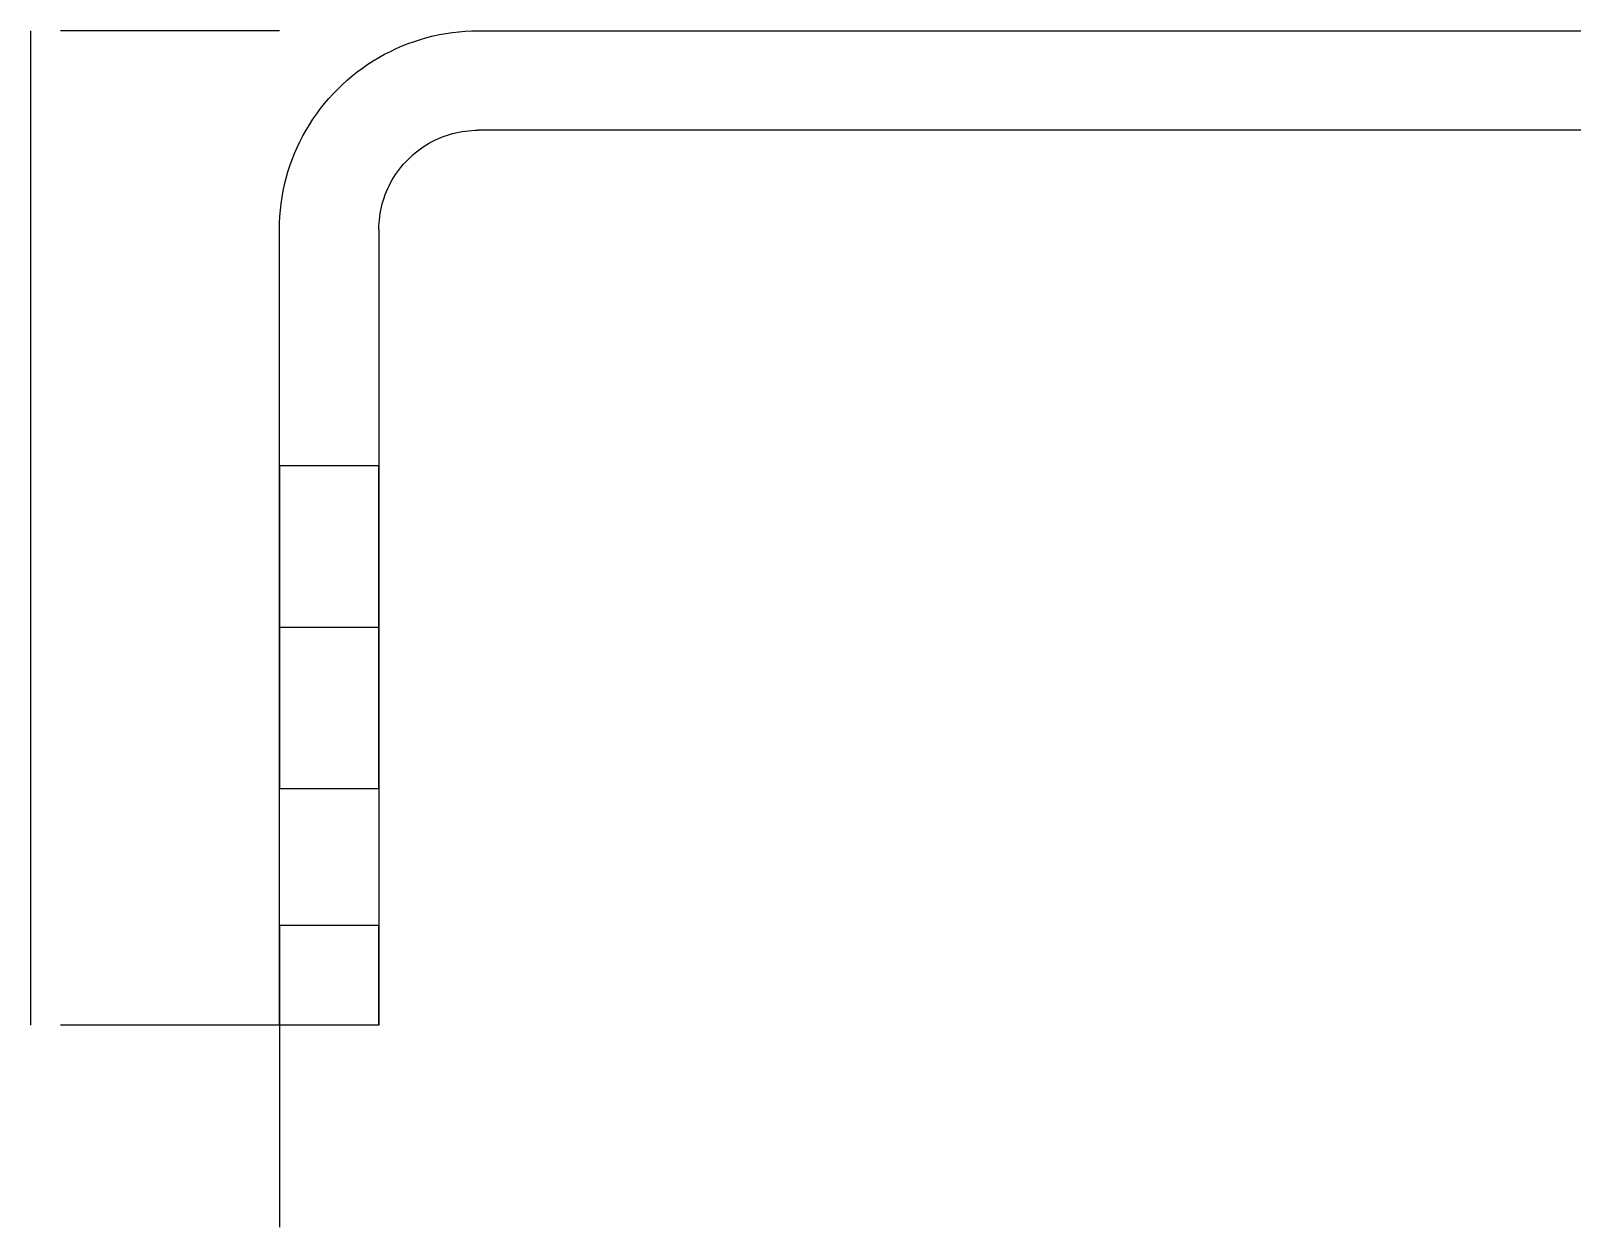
# Model space of a CAD drawing. Header units: metres. Extents: x 0 to 420, y 0 to 297.
# Drawn here: x 254 to 285, y 69.93 to 94 of the extents above; entities that cross this region are included whole.
import ezdxf

# ---------------------------------------------------------------- set-up
doc = ezdxf.new("R2010")
doc.units = ezdxf.units.M
doc.header["$LTSCALE"] = 0.5
doc.layers.add('DIMENSIONS', color=2, linetype='Continuous')
doc.layers.add('GEOMETRY', color=7, linetype='Continuous')

msp = doc.modelspace()

# ---------------------------------------------------------------- linework, layer by layer
at = {"layer": 'DIMENSIONS', "color": 2}
for p, q in [((254, 74), (254, 94)), ((259, 94), (254.6, 94)), ((259, 74), (254.6, 74)), ((259, 74), (259, 69.933))]:
    msp.add_line(p, q, dxfattribs=at)
at = {"layer": 'GEOMETRY'}
for p, q in [((262.22, 93.923), (262.348, 93.947)), ((262.22, 93.923), (262.348, 93.947)), ((262.348, 93.947), (262.478, 93.966)), ((262.348, 93.947), (262.478, 93.966)), ((262.478, 93.966), (262.608, 93.981)), ((262.478, 93.966), (262.608, 93.981)), ((262.608, 93.981), (262.738, 93.991)), ((262.608, 93.981), (262.738, 93.991)), ((262.738, 93.991), (262.869, 93.998)), ((262.738, 93.991), (262.869, 93.998)), ((262.869, 93.998), (263, 94)), ((262.869, 93.998), (263, 94)), ((263, 94), (314, 94)), ((263, 94), (314, 94)), ((261.231, 93.587), (261.349, 93.643)), ((261.231, 93.587), (261.349, 93.643)), ((261.349, 93.643), (261.469, 93.696)), ((261.349, 93.643), (261.469, 93.696)), ((261.469, 93.696), (261.591, 93.744)), ((261.469, 93.696), (261.591, 93.744)), ((261.591, 93.744), (261.714, 93.788)), ((261.591, 93.744), (261.714, 93.788)), ((261.714, 93.788), (261.839, 93.828)), ((261.714, 93.788), (261.839, 93.828)), ((261.839, 93.828), (261.965, 93.864)), ((261.839, 93.828), (261.965, 93.864)), ((261.965, 93.864), (262.092, 93.896)), ((261.965, 93.864), (262.092, 93.896)), ((262.092, 93.896), (262.22, 93.923)), ((262.092, 93.896), (262.22, 93.923)), ((260.67, 93.251), (260.778, 93.326)), ((260.67, 93.251), (260.778, 93.326)), ((260.778, 93.326), (260.888, 93.397)), ((260.778, 93.326), (260.888, 93.397)), ((260.888, 93.397), (261, 93.464)), ((260.888, 93.397), (261, 93.464)), ((261, 93.464), (261.114, 93.528)), ((261, 93.464), (261.114, 93.528)), ((261.114, 93.528), (261.231, 93.587)), ((261.114, 93.528), (261.231, 93.587)), ((260.266, 92.919), (260.363, 93.007)), ((260.266, 92.919), (260.363, 93.007)), ((260.363, 93.007), (260.462, 93.092)), ((260.363, 93.007), (260.462, 93.092)), ((260.462, 93.092), (260.565, 93.173)), ((260.462, 93.092), (260.565, 93.173)), ((260.565, 93.173), (260.67, 93.251)), ((260.565, 93.173), (260.67, 93.251)), ((259.993, 92.637), (260.081, 92.734)), ((259.993, 92.637), (260.081, 92.734)), ((260.081, 92.734), (260.172, 92.828)), ((260.081, 92.734), (260.172, 92.828)), ((260.172, 92.828), (260.266, 92.919)), ((260.172, 92.828), (260.266, 92.919)), ((259.749, 92.33), (259.827, 92.435)), ((259.749, 92.33), (259.827, 92.435)), ((259.827, 92.435), (259.908, 92.538)), ((259.827, 92.435), (259.908, 92.538)), ((259.908, 92.538), (259.993, 92.637)), ((259.908, 92.538), (259.993, 92.637)), ((259.536, 92), (259.603, 92.112)), ((259.536, 92), (259.603, 92.112)), ((259.603, 92.112), (259.674, 92.222)), ((259.603, 92.112), (259.674, 92.222)), ((259.674, 92.222), (259.749, 92.33)), ((259.674, 92.222), (259.749, 92.33)), ((259.357, 91.651), (259.413, 91.769)), ((259.357, 91.651), (259.413, 91.769)), ((259.413, 91.769), (259.472, 91.886)), ((259.413, 91.769), (259.472, 91.886)), ((259.472, 91.886), (259.536, 92)), ((259.472, 91.886), (259.536, 92)), ((262, 91.732), (262.057, 91.764)), ((262, 91.732), (262.057, 91.764)), ((262.057, 91.764), (262.115, 91.794)), ((262.057, 91.764), (262.115, 91.794)), ((262.115, 91.794), (262.175, 91.822)), ((262.115, 91.794), (262.175, 91.822)), ((262.175, 91.822), (262.235, 91.848)), ((262.175, 91.822), (262.235, 91.848)), ((262.235, 91.848), (262.295, 91.872)), ((262.235, 91.848), (262.295, 91.872)), ((262.295, 91.872), (262.357, 91.894)), ((262.295, 91.872), (262.357, 91.894)), ((262.357, 91.894), (262.419, 91.914)), ((262.357, 91.894), (262.419, 91.914)), ((262.419, 91.914), (262.482, 91.932)), ((262.419, 91.914), (262.482, 91.932)), ((262.482, 91.932), (262.546, 91.948)), ((262.482, 91.932), (262.546, 91.948)), ((262.546, 91.948), (262.61, 91.962)), ((262.546, 91.948), (262.61, 91.962)), ((262.61, 91.962), (262.674, 91.973)), ((262.61, 91.962), (262.674, 91.973)), ((262.674, 91.973), (262.739, 91.983)), ((262.674, 91.973), (262.739, 91.983)), ((262.739, 91.983), (262.804, 91.99)), ((262.739, 91.983), (262.804, 91.99)), ((262.804, 91.99), (262.869, 91.996)), ((262.804, 91.99), (262.869, 91.996)), ((262.869, 91.996), (262.935, 91.999)), ((262.869, 91.996), (262.935, 91.999)), ((262.935, 91.999), (263, 92)), ((262.935, 91.999), (263, 92)), ((314, 92), (263, 92)), ((314, 92), (263, 92)), ((259.256, 91.409), (259.304, 91.531)), ((259.256, 91.409), (259.304, 91.531)), ((259.304, 91.531), (259.357, 91.651)), ((259.304, 91.531), (259.357, 91.651)), ((261.586, 91.414), (261.633, 91.46)), ((261.586, 91.414), (261.633, 91.46)), ((261.633, 91.46), (261.681, 91.504)), ((261.633, 91.46), (261.681, 91.504)), ((261.681, 91.504), (261.731, 91.546)), ((261.681, 91.504), (261.731, 91.546)), ((261.731, 91.546), (261.782, 91.587)), ((261.731, 91.546), (261.782, 91.587)), ((261.782, 91.587), (261.835, 91.626)), ((261.782, 91.587), (261.835, 91.626)), ((261.835, 91.626), (261.889, 91.663)), ((261.835, 91.626), (261.889, 91.663)), ((261.889, 91.663), (261.944, 91.698)), ((261.889, 91.663), (261.944, 91.698)), ((261.944, 91.698), (262, 91.732)), ((261.944, 91.698), (262, 91.732)), ((259.136, 91.035), (259.172, 91.161)), ((259.136, 91.035), (259.172, 91.161)), ((259.172, 91.161), (259.212, 91.286)), ((259.172, 91.161), (259.212, 91.286)), ((259.212, 91.286), (259.256, 91.409)), ((259.212, 91.286), (259.256, 91.409)), ((261.337, 91.111), (261.374, 91.165)), ((261.337, 91.111), (261.374, 91.165)), ((261.374, 91.165), (261.413, 91.218)), ((261.374, 91.165), (261.413, 91.218)), ((261.413, 91.218), (261.454, 91.269)), ((261.413, 91.218), (261.454, 91.269)), ((261.454, 91.269), (261.496, 91.319)), ((261.454, 91.269), (261.496, 91.319)), ((261.496, 91.319), (261.54, 91.367)), ((261.496, 91.319), (261.54, 91.367)), ((261.54, 91.367), (261.586, 91.414)), ((261.54, 91.367), (261.586, 91.414)), ((259.077, 90.78), (259.104, 90.908)), ((259.077, 90.78), (259.104, 90.908)), ((259.104, 90.908), (259.136, 91.035)), ((259.104, 90.908), (259.136, 91.035)), ((261.178, 90.825), (261.206, 90.885)), ((261.178, 90.825), (261.206, 90.885)), ((261.206, 90.885), (261.236, 90.943)), ((261.206, 90.885), (261.236, 90.943)), ((261.236, 90.943), (261.268, 91)), ((261.236, 90.943), (261.268, 91)), ((261.268, 91), (261.302, 91.056)), ((261.268, 91), (261.302, 91.056)), ((261.302, 91.056), (261.337, 91.111)), ((261.302, 91.056), (261.337, 91.111)), ((259.019, 90.392), (259.034, 90.522)), ((259.019, 90.392), (259.034, 90.522)), ((259.034, 90.522), (259.053, 90.652)), ((259.034, 90.522), (259.053, 90.652)), ((259.053, 90.652), (259.077, 90.78)), ((259.053, 90.652), (259.077, 90.78)), ((261.068, 90.518), (261.086, 90.581)), ((261.068, 90.518), (261.086, 90.581)), ((261.086, 90.581), (261.106, 90.643)), ((261.086, 90.581), (261.106, 90.643)), ((261.106, 90.643), (261.128, 90.705)), ((261.106, 90.643), (261.128, 90.705)), ((261.128, 90.705), (261.152, 90.765)), ((261.128, 90.705), (261.152, 90.765)), ((261.152, 90.765), (261.178, 90.825)), ((261.152, 90.765), (261.178, 90.825)), ((259.002, 90.131), (259.009, 90.262)), ((259.002, 90.131), (259.009, 90.262)), ((259.009, 90.262), (259.019, 90.392)), ((259.009, 90.262), (259.019, 90.392)), ((261.01, 90.196), (261.017, 90.261)), ((261.01, 90.196), (261.017, 90.261)), ((261.017, 90.261), (261.027, 90.326)), ((261.017, 90.261), (261.027, 90.326)), ((261.027, 90.326), (261.038, 90.39)), ((261.027, 90.326), (261.038, 90.39)), ((261.038, 90.39), (261.052, 90.454)), ((261.038, 90.39), (261.052, 90.454)), ((261.052, 90.454), (261.068, 90.518)), ((261.052, 90.454), (261.068, 90.518)), ((259, 90), (259.002, 90.131)), ((259, 90), (259.002, 90.131)), ((259, 76), (259, 90)), ((259, 76), (259, 90)), ((261, 90), (261.001, 90.065)), ((261, 90), (261.001, 90.065)), ((261, 90), (261, 76)), ((261, 90), (261, 76)), ((261.001, 90.065), (261.004, 90.131)), ((261.001, 90.065), (261.004, 90.131)), ((261.004, 90.131), (261.01, 90.196)), ((261.004, 90.131), (261.01, 90.196)), ((259, 85.246), (259, 85.25)), ((259, 85.25), (259, 85.232)), ((259, 85.246), (259, 85.25)), ((259, 85.25), (259, 85.232)), ((261, 85.25), (259, 85.25)), ((261, 85.25), (259, 85.25)), ((259, 85.241), (259, 85.246)), ((259, 85.241), (259, 85.246)), ((259, 85.237), (259, 85.241)), ((259, 85.237), (259, 85.241)), ((259, 85.232), (259, 85.237)), ((259, 85.232), (259, 85.237)), ((259, 85.224), (259, 85.232)), ((259, 85.232), (259, 85.214)), ((259, 85.224), (259, 85.232)), ((259, 85.232), (259, 85.214)), ((259, 85.21), (259, 85.224)), ((259, 85.21), (259, 85.224)), ((259, 85.214), (259, 85.197)), ((259, 85.214), (259, 85.197)), ((259, 85.197), (259, 85.21)), ((259, 85.197), (259, 85.21)), ((259, 85.184), (259, 85.197)), ((259, 85.197), (259, 85.179)), ((259, 85.184), (259, 85.197)), ((259, 85.197), (259, 85.179)), ((259, 85.17), (259, 85.184)), ((259, 85.17), (259, 85.184)), ((259, 85.179), (259, 85.146)), ((259, 85.179), (259, 85.146)), ((259, 85.15), (259, 85.17)), ((259, 85.15), (259, 85.17)), ((259, 85.128), (259, 85.15)), ((259, 85.128), (259, 85.15)), ((259, 85.146), (259, 85.093)), ((259, 85.146), (259, 85.093)), ((259, 85.105), (259, 85.128)), ((259, 85.105), (259, 85.128)), ((259, 85.083), (259, 85.105)), ((259, 85.083), (259, 85.105)), ((259, 85.093), (259, 85.041)), ((259, 85.093), (259, 85.041)), ((259, 85.059), (259, 85.083)), ((259, 85.059), (259, 85.083)), ((259, 85.028), (259, 85.059)), ((259, 85.028), (259, 85.059)), ((259, 85.041), (259, 84.988)), ((259, 85.041), (259, 84.988)), ((259, 84.998), (259, 85.028)), ((259, 84.998), (259, 85.028)), ((259, 84.967), (259, 84.998)), ((259, 84.967), (259, 84.998)), ((259, 84.988), (259, 84.936)), ((259, 84.988), (259, 84.936)), ((259, 84.937), (259, 84.967)), ((259, 84.937), (259, 84.967)), ((261, 85.246), (261, 85.25)), ((261, 85.25), (261, 85.232)), ((261, 85.246), (261, 85.25)), ((261, 85.25), (261, 85.232)), ((261, 85.241), (261, 85.246)), ((261, 85.241), (261, 85.246)), ((261, 85.237), (261, 85.241)), ((261, 85.237), (261, 85.241)), ((261, 85.232), (261, 85.237)), ((261, 85.232), (261, 85.237)), ((261, 85.224), (261, 85.232)), ((261, 85.232), (261, 85.214)), ((261, 85.224), (261, 85.232)), ((261, 85.232), (261, 85.214)), ((261, 85.21), (261, 85.224)), ((261, 85.21), (261, 85.224)), ((261, 85.214), (261, 85.197)), ((261, 85.214), (261, 85.197)), ((261, 85.197), (261, 85.21)), ((261, 85.197), (261, 85.21)), ((261, 85.184), (261, 85.197)), ((261, 85.197), (261, 85.179)), ((261, 85.184), (261, 85.197)), ((261, 85.197), (261, 85.179)), ((261, 85.17), (261, 85.184)), ((261, 85.17), (261, 85.184)), ((261, 85.179), (261, 85.146)), ((261, 85.179), (261, 85.146)), ((261, 85.15), (261, 85.17)), ((261, 85.15), (261, 85.17)), ((261, 85.128), (261, 85.15)), ((261, 85.128), (261, 85.15)), ((261, 85.146), (261, 85.093)), ((261, 85.146), (261, 85.093)), ((261, 85.105), (261, 85.128)), ((261, 85.105), (261, 85.128)), ((261, 85.083), (261, 85.105)), ((261, 85.083), (261, 85.105)), ((261, 85.093), (261, 85.041)), ((261, 85.093), (261, 85.041)), ((261, 85.059), (261, 85.083)), ((261, 85.059), (261, 85.083)), ((261, 85.028), (261, 85.059)), ((261, 85.028), (261, 85.059)), ((261, 85.041), (261, 84.988)), ((261, 85.041), (261, 84.988)), ((261, 84.998), (261, 85.028)), ((261, 84.998), (261, 85.028)), ((261, 84.967), (261, 84.998)), ((261, 84.967), (261, 84.998)), ((261, 84.988), (261, 84.936)), ((261, 84.988), (261, 84.936)), ((261, 84.937), (261, 84.967)), ((261, 84.937), (261, 84.967)), ((259, 84.901), (259, 84.937)), ((259, 84.901), (259, 84.937)), ((259, 84.936), (259, 84.856)), ((259, 84.936), (259, 84.856)), ((259, 84.862), (259, 84.901)), ((259, 84.862), (259, 84.901)), ((259, 84.823), (259, 84.862)), ((259, 84.823), (259, 84.862)), ((259, 84.856), (259, 84.771)), ((259, 84.856), (259, 84.771)), ((259, 84.785), (259, 84.823)), ((259, 84.785), (259, 84.823)), ((259, 84.745), (259, 84.785)), ((259, 84.745), (259, 84.785)), ((259, 84.771), (259, 84.686)), ((259, 84.771), (259, 84.686)), ((259, 84.699), (259, 84.745)), ((259, 84.699), (259, 84.745)), ((259, 84.653), (259, 84.699)), ((259, 84.653), (259, 84.699)), ((259, 84.686), (259, 84.601)), ((259, 84.686), (259, 84.601)), ((259, 84.607), (259, 84.653)), ((259, 84.607), (259, 84.653)), ((261, 84.901), (261, 84.937)), ((261, 84.901), (261, 84.937)), ((261, 84.936), (261, 84.856)), ((261, 84.936), (261, 84.856)), ((261, 84.862), (261, 84.901)), ((261, 84.862), (261, 84.901)), ((261, 84.823), (261, 84.862)), ((261, 84.823), (261, 84.862)), ((261, 84.856), (261, 84.771)), ((261, 84.856), (261, 84.771)), ((261, 84.785), (261, 84.823)), ((261, 84.785), (261, 84.823)), ((261, 84.745), (261, 84.785)), ((261, 84.745), (261, 84.785)), ((261, 84.771), (261, 84.686)), ((261, 84.771), (261, 84.686)), ((261, 84.699), (261, 84.745)), ((261, 84.699), (261, 84.745)), ((261, 84.653), (261, 84.699)), ((261, 84.653), (261, 84.699)), ((261, 84.686), (261, 84.601)), ((261, 84.686), (261, 84.601)), ((261, 84.607), (261, 84.653)), ((261, 84.607), (261, 84.653)), ((259, 84.561), (259, 84.607)), ((259, 84.561), (259, 84.607)), ((259, 84.601), (259, 84.509)), ((259, 84.601), (259, 84.509)), ((259, 84.511), (259, 84.561)), ((259, 84.511), (259, 84.561)), ((259, 84.457), (259, 84.511)), ((259, 84.457), (259, 84.511)), ((259, 84.509), (259, 84.396)), ((259, 84.509), (259, 84.396)), ((259, 84.404), (259, 84.457)), ((259, 84.404), (259, 84.457)), ((259, 84.351), (259, 84.404)), ((259, 84.351), (259, 84.404)), ((259, 84.396), (259, 84.284)), ((259, 84.396), (259, 84.284)), ((259, 84.298), (259, 84.351)), ((259, 84.298), (259, 84.351)), ((261, 84.561), (261, 84.607)), ((261, 84.561), (261, 84.607)), ((261, 84.601), (261, 84.509)), ((261, 84.601), (261, 84.509)), ((261, 84.511), (261, 84.561)), ((261, 84.511), (261, 84.561)), ((261, 84.457), (261, 84.511)), ((261, 84.457), (261, 84.511)), ((261, 84.509), (261, 84.396)), ((261, 84.509), (261, 84.396)), ((261, 84.404), (261, 84.457)), ((261, 84.404), (261, 84.457)), ((261, 84.351), (261, 84.404)), ((261, 84.351), (261, 84.404)), ((261, 84.396), (261, 84.284)), ((261, 84.396), (261, 84.284)), ((261, 84.298), (261, 84.351)), ((261, 84.298), (261, 84.351)), ((259, 84.239), (259, 84.298)), ((259, 84.239), (259, 84.298)), ((259, 84.284), (259, 84.171)), ((259, 84.284), (259, 84.171)), ((259, 84.179), (259, 84.239)), ((259, 84.179), (259, 84.239)), ((259, 84.12), (259, 84.179)), ((259, 84.12), (259, 84.179)), ((259, 84.171), (259, 84.059)), ((259, 84.171), (259, 84.059)), ((259, 84.06), (259, 84.12)), ((259, 84.06), (259, 84.12)), ((259, 83.998), (259, 84.06)), ((259, 83.998), (259, 84.06)), ((259, 84.059), (259, 83.93)), ((259, 84.059), (259, 83.93)), ((261, 84.239), (261, 84.298)), ((261, 84.239), (261, 84.298)), ((261, 84.284), (261, 84.171)), ((261, 84.284), (261, 84.171)), ((261, 84.179), (261, 84.239)), ((261, 84.179), (261, 84.239)), ((261, 84.12), (261, 84.179)), ((261, 84.12), (261, 84.179)), ((261, 84.171), (261, 84.059)), ((261, 84.171), (261, 84.059)), ((261, 84.06), (261, 84.12)), ((261, 84.06), (261, 84.12)), ((261, 83.998), (261, 84.06)), ((261, 83.998), (261, 84.06)), ((261, 84.059), (261, 83.93)), ((261, 84.059), (261, 83.93)), ((259, 83.933), (259, 83.998)), ((259, 83.933), (259, 83.998)), ((259, 83.868), (259, 83.933)), ((259, 83.868), (259, 83.933)), ((259, 83.93), (259, 83.795)), ((259, 83.93), (259, 83.795)), ((259, 83.803), (259, 83.868)), ((259, 83.803), (259, 83.868)), ((259, 83.738), (259, 83.803)), ((259, 83.738), (259, 83.803)), ((259, 83.795), (259, 83.66)), ((259, 83.795), (259, 83.66)), ((259, 83.669), (259, 83.738)), ((259, 83.669), (259, 83.738)), ((261, 83.933), (261, 83.998)), ((261, 83.933), (261, 83.998)), ((261, 83.868), (261, 83.933)), ((261, 83.868), (261, 83.933)), ((261, 83.93), (261, 83.795)), ((261, 83.93), (261, 83.795)), ((261, 83.803), (261, 83.868)), ((261, 83.803), (261, 83.868)), ((261, 83.738), (261, 83.803)), ((261, 83.738), (261, 83.803)), ((261, 83.795), (261, 83.66)), ((261, 83.795), (261, 83.66)), ((261, 83.669), (261, 83.738)), ((261, 83.669), (261, 83.738)), ((259, 83.6), (259, 83.669)), ((259, 83.6), (259, 83.669)), ((259, 83.66), (259, 83.526)), ((259, 83.66), (259, 83.526)), ((259, 83.53), (259, 83.6)), ((259, 83.53), (259, 83.6)), ((259, 83.46), (259, 83.53)), ((259, 83.46), (259, 83.53)), ((259, 83.526), (259, 83.389)), ((259, 83.526), (259, 83.389)), ((259, 83.389), (259, 83.46)), ((259, 83.389), (259, 83.46)), ((261, 83.6), (261, 83.669)), ((261, 83.6), (261, 83.669)), ((261, 83.66), (261, 83.526)), ((261, 83.66), (261, 83.526)), ((261, 83.53), (261, 83.6)), ((261, 83.53), (261, 83.6)), ((261, 83.46), (261, 83.53)), ((261, 83.46), (261, 83.53)), ((261, 83.526), (261, 83.389)), ((261, 83.526), (261, 83.389)), ((261, 83.389), (261, 83.46)), ((261, 83.389), (261, 83.46)), ((259, 83.315), (259, 83.389)), ((259, 83.389), (259, 83.238)), ((259, 83.315), (259, 83.389)), ((259, 83.389), (259, 83.238)), ((259, 83.242), (259, 83.315)), ((259, 83.242), (259, 83.315)), ((259, 83.168), (259, 83.242)), ((259, 83.168), (259, 83.242)), ((259, 83.238), (259, 83.088)), ((259, 83.238), (259, 83.088)), ((259, 83.094), (259, 83.168)), ((259, 83.094), (259, 83.168)), ((259, 83.019), (259, 83.094)), ((259, 83.019), (259, 83.094)), ((259, 83.088), (259, 82.938)), ((259, 83.088), (259, 82.938)), ((261, 83.315), (261, 83.389)), ((261, 83.389), (261, 83.238)), ((261, 83.315), (261, 83.389)), ((261, 83.389), (261, 83.238)), ((261, 83.242), (261, 83.315)), ((261, 83.242), (261, 83.315)), ((261, 83.168), (261, 83.242)), ((261, 83.168), (261, 83.242)), ((261, 83.238), (261, 83.088)), ((261, 83.238), (261, 83.088)), ((261, 83.094), (261, 83.168)), ((261, 83.094), (261, 83.168)), ((261, 83.019), (261, 83.094)), ((261, 83.019), (261, 83.094)), ((261, 83.088), (261, 82.938)), ((261, 83.088), (261, 82.938)), ((259, 82.942), (259, 83.019)), ((259, 82.942), (259, 83.019)), ((259, 82.865), (259, 82.942)), ((259, 82.865), (259, 82.942)), ((259, 82.938), (259, 82.788)), ((259, 82.938), (259, 82.788)), ((259, 82.789), (259, 82.865)), ((259, 82.789), (259, 82.865)), ((259, 82.712), (259, 82.789)), ((259, 82.712), (259, 82.789)), ((259, 82.788), (259, 82.633)), ((259, 82.788), (259, 82.633)), ((261, 82.942), (261, 83.019)), ((261, 82.942), (261, 83.019)), ((261, 82.865), (261, 82.942)), ((261, 82.865), (261, 82.942)), ((261, 82.938), (261, 82.788)), ((261, 82.938), (261, 82.788)), ((261, 82.789), (261, 82.865)), ((261, 82.789), (261, 82.865)), ((261, 82.712), (261, 82.789)), ((261, 82.712), (261, 82.789)), ((261, 82.788), (261, 82.633)), ((261, 82.788), (261, 82.633)), ((259, 82.633), (259, 82.712)), ((259, 82.633), (259, 82.712)), ((259, 82.555), (259, 82.633)), ((259, 82.633), (259, 82.475)), ((259, 82.555), (259, 82.633)), ((259, 82.633), (259, 82.475)), ((259, 82.476), (259, 82.555)), ((259, 82.476), (259, 82.555)), ((259, 82.398), (259, 82.476)), ((259, 82.398), (259, 82.476)), ((259, 82.475), (259, 82.316)), ((259, 82.475), (259, 82.316)), ((261, 82.633), (261, 82.712)), ((261, 82.633), (261, 82.712)), ((261, 82.555), (261, 82.633)), ((261, 82.633), (261, 82.475)), ((261, 82.555), (261, 82.633)), ((261, 82.633), (261, 82.475)), ((261, 82.476), (261, 82.555)), ((261, 82.476), (261, 82.555)), ((261, 82.398), (261, 82.476)), ((261, 82.398), (261, 82.476)), ((261, 82.475), (261, 82.316)), ((261, 82.475), (261, 82.316)), ((259, 82.318), (259, 82.398)), ((259, 82.318), (259, 82.398)), ((259, 82.239), (259, 82.318)), ((259, 82.239), (259, 82.318)), ((259, 82.316), (259, 82.158)), ((259, 82.316), (259, 82.158)), ((259, 82.159), (259, 82.239)), ((259, 82.159), (259, 82.239)), ((259, 82.08), (259, 82.159)), ((259, 82.08), (259, 82.159)), ((259, 82.158), (259, 82)), ((259, 82.158), (259, 82)), ((261, 82.318), (261, 82.398)), ((261, 82.318), (261, 82.398)), ((261, 82.239), (261, 82.318)), ((261, 82.239), (261, 82.318)), ((261, 82.316), (261, 82.158)), ((261, 82.316), (261, 82.158)), ((261, 82.159), (261, 82.239)), ((261, 82.159), (261, 82.239)), ((261, 82.08), (261, 82.159)), ((261, 82.08), (261, 82.159)), ((261, 82.158), (261, 82)), ((261, 82.158), (261, 82)), ((259, 82), (259, 82.08)), ((259, 82), (259, 82.08)), ((259, 82), (259, 81.842)), ((259, 81.92), (259, 82)), ((259, 82), (259, 81.842)), ((259, 81.92), (259, 82)), ((259.031, 82), (259, 82)), ((259.031, 82), (259, 82)), ((259, 81.841), (259, 81.92)), ((259, 81.841), (259, 81.92)), ((259, 81.842), (259, 81.684)), ((259, 81.842), (259, 81.684)), ((259, 81.761), (259, 81.841)), ((259, 81.761), (259, 81.841)), ((259.062, 82), (259.031, 82)), ((259.062, 82), (259.031, 82)), ((259.094, 82), (259.062, 82)), ((259.094, 82), (259.062, 82)), ((259.125, 82), (259.094, 82)), ((259.125, 82), (259.094, 82)), ((259.156, 82), (259.125, 82)), ((259.156, 82), (259.125, 82)), ((259.188, 82), (259.156, 82)), ((259.188, 82), (259.156, 82)), ((259.219, 82), (259.188, 82)), ((259.219, 82), (259.188, 82)), ((259.25, 82), (259.219, 82)), ((259.25, 82), (259.219, 82)), ((259.281, 82), (259.25, 82)), ((259.281, 82), (259.25, 82)), ((259.312, 82), (259.281, 82)), ((259.312, 82), (259.281, 82)), ((259.344, 82), (259.312, 82)), ((259.344, 82), (259.312, 82)), ((259.375, 82), (259.344, 82)), ((259.375, 82), (259.344, 82)), ((259.406, 82), (259.375, 82)), ((259.406, 82), (259.375, 82)), ((259.438, 82), (259.406, 82)), ((259.438, 82), (259.406, 82)), ((259.469, 82), (259.438, 82)), ((259.469, 82), (259.438, 82)), ((259.5, 82), (259.469, 82)), ((259.5, 82), (259.469, 82)), ((259.531, 82), (259.5, 82)), ((259.531, 82), (259.5, 82)), ((259.562, 82), (259.531, 82)), ((259.562, 82), (259.531, 82)), ((259.594, 82), (259.562, 82)), ((259.594, 82), (259.562, 82)), ((259.625, 82), (259.594, 82)), ((259.625, 82), (259.594, 82)), ((259.656, 82), (259.625, 82)), ((259.656, 82), (259.625, 82)), ((259.688, 82), (259.656, 82)), ((259.688, 82), (259.656, 82)), ((259.719, 82), (259.688, 82)), ((259.719, 82), (259.688, 82)), ((259.75, 82), (259.719, 82)), ((259.75, 82), (259.719, 82)), ((259.781, 82), (259.75, 82)), ((259.781, 82), (259.75, 82)), ((259.812, 82), (259.781, 82)), ((259.812, 82), (259.781, 82)), ((259.844, 82), (259.812, 82)), ((259.844, 82), (259.812, 82)), ((259.875, 82), (259.844, 82)), ((259.875, 82), (259.844, 82)), ((259.906, 82), (259.875, 82)), ((259.906, 82), (259.875, 82)), ((259.938, 82), (259.906, 82)), ((259.938, 82), (259.906, 82)), ((259.969, 82), (259.938, 82)), ((259.969, 82), (259.938, 82)), ((260, 82), (259.969, 82)), ((260, 82), (259.969, 82)), ((260.031, 82), (260, 82)), ((260.031, 82), (260, 82)), ((260.062, 82), (260.031, 82)), ((260.062, 82), (260.031, 82)), ((260.094, 82), (260.062, 82)), ((260.094, 82), (260.062, 82)), ((260.125, 82), (260.094, 82)), ((260.125, 82), (260.094, 82)), ((260.156, 82), (260.125, 82)), ((260.156, 82), (260.125, 82)), ((260.188, 82), (260.156, 82)), ((260.188, 82), (260.156, 82)), ((260.219, 82), (260.188, 82)), ((260.219, 82), (260.188, 82)), ((260.25, 82), (260.219, 82)), ((260.25, 82), (260.219, 82)), ((260.281, 82), (260.25, 82)), ((260.281, 82), (260.25, 82)), ((260.312, 82), (260.281, 82)), ((260.312, 82), (260.281, 82)), ((260.344, 82), (260.312, 82)), ((260.344, 82), (260.312, 82)), ((260.375, 82), (260.344, 82)), ((260.375, 82), (260.344, 82)), ((260.406, 82), (260.375, 82)), ((260.406, 82), (260.375, 82)), ((260.438, 82), (260.406, 82)), ((260.438, 82), (260.406, 82)), ((260.469, 82), (260.438, 82)), ((260.469, 82), (260.438, 82)), ((260.5, 82), (260.469, 82)), ((260.5, 82), (260.469, 82)), ((260.531, 82), (260.5, 82)), ((260.531, 82), (260.5, 82)), ((260.562, 82), (260.531, 82)), ((260.562, 82), (260.531, 82)), ((260.594, 82), (260.562, 82)), ((260.594, 82), (260.562, 82)), ((260.625, 82), (260.594, 82)), ((260.625, 82), (260.594, 82)), ((260.656, 82), (260.625, 82)), ((260.656, 82), (260.625, 82)), ((260.688, 82), (260.656, 82)), ((260.688, 82), (260.656, 82)), ((260.719, 82), (260.688, 82)), ((260.719, 82), (260.688, 82)), ((260.75, 82), (260.719, 82)), ((260.75, 82), (260.719, 82)), ((260.781, 82), (260.75, 82)), ((260.781, 82), (260.75, 82)), ((260.812, 82), (260.781, 82)), ((260.812, 82), (260.781, 82)), ((260.844, 82), (260.812, 82)), ((260.844, 82), (260.812, 82)), ((260.875, 82), (260.844, 82)), ((260.875, 82), (260.844, 82)), ((260.906, 82), (260.875, 82)), ((260.906, 82), (260.875, 82)), ((260.938, 82), (260.906, 82)), ((260.938, 82), (260.906, 82)), ((260.969, 82), (260.938, 82)), ((260.969, 82), (260.938, 82)), ((261, 82), (260.969, 82)), ((261, 82), (260.969, 82)), ((261, 82), (261, 82.08)), ((261, 82), (261, 82.08)), ((261, 82), (261, 81.842)), ((261, 81.92), (261, 82)), ((261, 82), (261, 81.842)), ((261, 81.92), (261, 82)), ((261, 81.841), (261, 81.92)), ((261, 81.841), (261, 81.92)), ((261, 81.842), (261, 81.684)), ((261, 81.842), (261, 81.684)), ((261, 81.761), (261, 81.841)), ((261, 81.761), (261, 81.841)), ((259, 81.682), (259, 81.761)), ((259, 81.682), (259, 81.761)), ((259, 81.684), (259, 81.525)), ((259, 81.684), (259, 81.525)), ((259, 81.602), (259, 81.682)), ((259, 81.602), (259, 81.682)), ((259, 81.524), (259, 81.602)), ((259, 81.524), (259, 81.602)), ((261, 81.682), (261, 81.761)), ((261, 81.682), (261, 81.761)), ((261, 81.684), (261, 81.525)), ((261, 81.684), (261, 81.525)), ((261, 81.602), (261, 81.682)), ((261, 81.602), (261, 81.682)), ((261, 81.524), (261, 81.602)), ((261, 81.524), (261, 81.602)), ((259, 81.525), (259, 81.367)), ((259, 81.525), (259, 81.367)), ((259, 81.445), (259, 81.524)), ((259, 81.445), (259, 81.524)), ((259, 81.367), (259, 81.445)), ((259, 81.367), (259, 81.445)), ((259, 81.367), (259, 81.212)), ((259, 81.288), (259, 81.367)), ((259, 81.367), (259, 81.212)), ((259, 81.288), (259, 81.367)), ((259, 81.211), (259, 81.288)), ((259, 81.211), (259, 81.288)), ((261, 81.525), (261, 81.367)), ((261, 81.525), (261, 81.367)), ((261, 81.445), (261, 81.524)), ((261, 81.445), (261, 81.524)), ((261, 81.367), (261, 81.445)), ((261, 81.367), (261, 81.445)), ((261, 81.367), (261, 81.212)), ((261, 81.288), (261, 81.367)), ((261, 81.367), (261, 81.212)), ((261, 81.288), (261, 81.367)), ((261, 81.211), (261, 81.288)), ((261, 81.211), (261, 81.288)), ((259, 81.212), (259, 81.062)), ((259, 81.212), (259, 81.062)), ((259, 81.135), (259, 81.211)), ((259, 81.135), (259, 81.211)), ((259, 81.058), (259, 81.135)), ((259, 81.058), (259, 81.135)), ((259, 81.062), (259, 80.912)), ((259, 81.062), (259, 80.912)), ((259, 80.981), (259, 81.058)), ((259, 80.981), (259, 81.058)), ((259, 80.906), (259, 80.981)), ((259, 80.906), (259, 80.981)), ((259, 80.912), (259, 80.762)), ((259, 80.912), (259, 80.762)), ((261, 81.212), (261, 81.062)), ((261, 81.212), (261, 81.062)), ((261, 81.135), (261, 81.211)), ((261, 81.135), (261, 81.211)), ((261, 81.058), (261, 81.135)), ((261, 81.058), (261, 81.135)), ((261, 81.062), (261, 80.912)), ((261, 81.062), (261, 80.912)), ((261, 80.981), (261, 81.058)), ((261, 80.981), (261, 81.058)), ((261, 80.906), (261, 80.981)), ((261, 80.906), (261, 80.981)), ((261, 80.912), (261, 80.762)), ((261, 80.912), (261, 80.762)), ((259, 80.832), (259, 80.906)), ((259, 80.832), (259, 80.906)), ((259, 80.758), (259, 80.832)), ((259, 80.758), (259, 80.832)), ((259, 80.762), (259, 80.611)), ((259, 80.762), (259, 80.611)), ((259, 80.685), (259, 80.758)), ((259, 80.685), (259, 80.758)), ((259, 80.611), (259, 80.685)), ((259, 80.611), (259, 80.685)), ((259, 80.611), (259, 80.474)), ((259, 80.54), (259, 80.611)), ((259, 80.611), (259, 80.474)), ((259, 80.54), (259, 80.611)), ((261, 80.832), (261, 80.906)), ((261, 80.832), (261, 80.906)), ((261, 80.758), (261, 80.832)), ((261, 80.758), (261, 80.832)), ((261, 80.762), (261, 80.611)), ((261, 80.762), (261, 80.611)), ((261, 80.685), (261, 80.758)), ((261, 80.685), (261, 80.758)), ((261, 80.611), (261, 80.685)), ((261, 80.611), (261, 80.685)), ((261, 80.611), (261, 80.474)), ((261, 80.54), (261, 80.611)), ((261, 80.611), (261, 80.474)), ((261, 80.54), (261, 80.611)), ((259, 80.47), (259, 80.54)), ((259, 80.47), (259, 80.54)), ((259, 80.474), (259, 80.34)), ((259, 80.474), (259, 80.34)), ((259, 80.4), (259, 80.47)), ((259, 80.4), (259, 80.47)), ((259, 80.331), (259, 80.4)), ((259, 80.331), (259, 80.4)), ((259, 80.34), (259, 80.205)), ((259, 80.34), (259, 80.205)), ((259, 80.262), (259, 80.331)), ((259, 80.262), (259, 80.331)), ((261, 80.47), (261, 80.54)), ((261, 80.47), (261, 80.54)), ((261, 80.474), (261, 80.34)), ((261, 80.474), (261, 80.34)), ((261, 80.4), (261, 80.47)), ((261, 80.4), (261, 80.47)), ((261, 80.331), (261, 80.4)), ((261, 80.331), (261, 80.4)), ((261, 80.34), (261, 80.205)), ((261, 80.34), (261, 80.205)), ((261, 80.262), (261, 80.331)), ((261, 80.262), (261, 80.331)), ((259, 80.197), (259, 80.262)), ((259, 80.197), (259, 80.262)), ((259, 80.205), (259, 80.07)), ((259, 80.205), (259, 80.07)), ((259, 80.132), (259, 80.197)), ((259, 80.132), (259, 80.197)), ((259, 80.067), (259, 80.132)), ((259, 80.067), (259, 80.132)), ((259, 80.07), (259, 79.941)), ((259, 80.07), (259, 79.941)), ((259, 80.002), (259, 80.067)), ((259, 80.002), (259, 80.067)), ((259, 79.94), (259, 80.002)), ((259, 79.94), (259, 80.002)), ((261, 80.197), (261, 80.262)), ((261, 80.197), (261, 80.262)), ((261, 80.205), (261, 80.07)), ((261, 80.205), (261, 80.07)), ((261, 80.132), (261, 80.197)), ((261, 80.132), (261, 80.197)), ((261, 80.067), (261, 80.132)), ((261, 80.067), (261, 80.132)), ((261, 80.07), (261, 79.941)), ((261, 80.07), (261, 79.941)), ((261, 80.002), (261, 80.067)), ((261, 80.002), (261, 80.067)), ((261, 79.94), (261, 80.002)), ((261, 79.94), (261, 80.002)), ((259, 79.941), (259, 79.829)), ((259, 79.941), (259, 79.829)), ((259, 79.88), (259, 79.94)), ((259, 79.88), (259, 79.94)), ((259, 79.821), (259, 79.88)), ((259, 79.821), (259, 79.88)), ((259, 79.829), (259, 79.716)), ((259, 79.829), (259, 79.716)), ((259, 79.761), (259, 79.821)), ((259, 79.761), (259, 79.821)), ((259, 79.702), (259, 79.761)), ((259, 79.702), (259, 79.761)), ((259, 79.716), (259, 79.604)), ((259, 79.716), (259, 79.604)), ((259, 79.649), (259, 79.702)), ((259, 79.649), (259, 79.702)), ((261, 79.941), (261, 79.829)), ((261, 79.941), (261, 79.829)), ((261, 79.88), (261, 79.94)), ((261, 79.88), (261, 79.94)), ((261, 79.821), (261, 79.88)), ((261, 79.821), (261, 79.88)), ((261, 79.829), (261, 79.716)), ((261, 79.829), (261, 79.716)), ((261, 79.761), (261, 79.821)), ((261, 79.761), (261, 79.821)), ((261, 79.702), (261, 79.761)), ((261, 79.702), (261, 79.761)), ((261, 79.716), (261, 79.604)), ((261, 79.716), (261, 79.604)), ((261, 79.649), (261, 79.702)), ((261, 79.649), (261, 79.702)), ((259, 79.596), (259, 79.649)), ((259, 79.596), (259, 79.649)), ((259, 79.604), (259, 79.491)), ((259, 79.604), (259, 79.491)), ((259, 79.543), (259, 79.596)), ((259, 79.543), (259, 79.596)), ((259, 79.489), (259, 79.543)), ((259, 79.489), (259, 79.543)), ((259, 79.491), (259, 79.399)), ((259, 79.491), (259, 79.399)), ((259, 79.439), (259, 79.489)), ((259, 79.439), (259, 79.489)), ((259, 79.393), (259, 79.439)), ((259, 79.393), (259, 79.439)), ((259, 79.399), (259, 79.314)), ((259, 79.399), (259, 79.314)), ((259, 79.347), (259, 79.393)), ((259, 79.347), (259, 79.393)), ((261, 79.596), (261, 79.649)), ((261, 79.596), (261, 79.649)), ((261, 79.604), (261, 79.491)), ((261, 79.604), (261, 79.491)), ((261, 79.543), (261, 79.596)), ((261, 79.543), (261, 79.596)), ((261, 79.489), (261, 79.543)), ((261, 79.489), (261, 79.543)), ((261, 79.491), (261, 79.399)), ((261, 79.491), (261, 79.399)), ((261, 79.439), (261, 79.489)), ((261, 79.439), (261, 79.489)), ((261, 79.393), (261, 79.439)), ((261, 79.393), (261, 79.439)), ((261, 79.399), (261, 79.314)), ((261, 79.399), (261, 79.314)), ((261, 79.347), (261, 79.393)), ((261, 79.347), (261, 79.393)), ((259, 79.301), (259, 79.347)), ((259, 79.301), (259, 79.347)), ((259, 79.314), (259, 79.229)), ((259, 79.314), (259, 79.229)), ((259, 79.255), (259, 79.301)), ((259, 79.255), (259, 79.301)), ((259, 79.215), (259, 79.255)), ((259, 79.215), (259, 79.255)), ((259, 79.229), (259, 79.144)), ((259, 79.229), (259, 79.144)), ((259, 79.177), (259, 79.215)), ((259, 79.177), (259, 79.215)), ((259, 79.138), (259, 79.177)), ((259, 79.138), (259, 79.177)), ((259, 79.144), (259, 79.064)), ((259, 79.144), (259, 79.064)), ((259, 79.099), (259, 79.138)), ((259, 79.099), (259, 79.138)), ((259, 79.063), (259, 79.099)), ((259, 79.063), (259, 79.099)), ((259, 79.064), (259, 79.012)), ((259, 79.064), (259, 79.012)), ((259, 79.033), (259, 79.063)), ((259, 79.033), (259, 79.063)), ((261, 79.301), (261, 79.347)), ((261, 79.301), (261, 79.347)), ((261, 79.314), (261, 79.229)), ((261, 79.314), (261, 79.229)), ((261, 79.255), (261, 79.301)), ((261, 79.255), (261, 79.301)), ((261, 79.215), (261, 79.255)), ((261, 79.215), (261, 79.255)), ((261, 79.229), (261, 79.144)), ((261, 79.229), (261, 79.144)), ((261, 79.177), (261, 79.215)), ((261, 79.177), (261, 79.215)), ((261, 79.138), (261, 79.177)), ((261, 79.138), (261, 79.177)), ((261, 79.144), (261, 79.064)), ((261, 79.144), (261, 79.064)), ((261, 79.099), (261, 79.138)), ((261, 79.099), (261, 79.138)), ((261, 79.063), (261, 79.099)), ((261, 79.063), (261, 79.099)), ((261, 79.064), (261, 79.012)), ((261, 79.064), (261, 79.012)), ((261, 79.033), (261, 79.063)), ((261, 79.033), (261, 79.063)), ((259, 79.002), (259, 79.033)), ((259, 79.002), (259, 79.033)), ((259, 79.012), (259, 78.959)), ((259, 79.012), (259, 78.959)), ((259, 78.972), (259, 79.002)), ((259, 78.972), (259, 79.002)), ((259, 78.941), (259, 78.972)), ((259, 78.941), (259, 78.972)), ((259, 78.959), (259, 78.907)), ((259, 78.959), (259, 78.907)), ((259, 78.917), (259, 78.941)), ((259, 78.917), (259, 78.941)), ((259, 78.895), (259, 78.917)), ((259, 78.895), (259, 78.917)), ((259, 78.907), (259, 78.854)), ((259, 78.907), (259, 78.854)), ((259, 78.872), (259, 78.895)), ((259, 78.872), (259, 78.895)), ((259, 78.85), (259, 78.872)), ((259, 78.85), (259, 78.872)), ((259, 78.854), (259, 78.821)), ((259, 78.854), (259, 78.821)), ((259, 78.83), (259, 78.85)), ((259, 78.83), (259, 78.85)), ((259, 78.816), (259, 78.83)), ((259, 78.816), (259, 78.83)), ((259, 78.821), (259, 78.803)), ((259, 78.821), (259, 78.803)), ((259, 78.803), (259, 78.816)), ((259, 78.803), (259, 78.816)), ((259, 78.803), (259, 78.786)), ((259, 78.79), (259, 78.803)), ((259, 78.803), (259, 78.786)), ((259, 78.79), (259, 78.803)), ((259, 78.776), (259, 78.79)), ((259, 78.776), (259, 78.79)), ((259, 78.786), (259, 78.768)), ((259, 78.786), (259, 78.768)), ((259, 78.768), (259, 78.776)), ((259, 78.768), (259, 78.776)), ((259, 78.768), (259, 78.75)), ((259, 78.763), (259, 78.768)), ((259, 78.768), (259, 78.75)), ((259, 78.763), (259, 78.768)), ((259, 78.759), (259, 78.763)), ((259, 78.759), (259, 78.763)), ((259, 78.754), (259, 78.759)), ((259, 78.754), (259, 78.759)), ((259, 78.75), (259, 78.754)), ((259, 78.75), (259, 78.754)), ((261, 78.75), (259, 78.75)), ((261, 78.75), (259, 78.75)), ((261, 79.002), (261, 79.033)), ((261, 79.002), (261, 79.033)), ((261, 79.012), (261, 78.959)), ((261, 79.012), (261, 78.959)), ((261, 78.972), (261, 79.002)), ((261, 78.972), (261, 79.002)), ((261, 78.941), (261, 78.972)), ((261, 78.941), (261, 78.972)), ((261, 78.959), (261, 78.907)), ((261, 78.959), (261, 78.907)), ((261, 78.917), (261, 78.941)), ((261, 78.917), (261, 78.941)), ((261, 78.895), (261, 78.917)), ((261, 78.895), (261, 78.917)), ((261, 78.907), (261, 78.854)), ((261, 78.907), (261, 78.854)), ((261, 78.872), (261, 78.895)), ((261, 78.872), (261, 78.895)), ((261, 78.85), (261, 78.872)), ((261, 78.85), (261, 78.872)), ((261, 78.854), (261, 78.821)), ((261, 78.854), (261, 78.821)), ((261, 78.83), (261, 78.85)), ((261, 78.83), (261, 78.85)), ((261, 78.816), (261, 78.83)), ((261, 78.816), (261, 78.83)), ((261, 78.821), (261, 78.803)), ((261, 78.821), (261, 78.803)), ((261, 78.803), (261, 78.816)), ((261, 78.803), (261, 78.816)), ((261, 78.803), (261, 78.786)), ((261, 78.79), (261, 78.803)), ((261, 78.803), (261, 78.786)), ((261, 78.79), (261, 78.803)), ((261, 78.776), (261, 78.79)), ((261, 78.776), (261, 78.79)), ((261, 78.786), (261, 78.768)), ((261, 78.786), (261, 78.768)), ((261, 78.768), (261, 78.776)), ((261, 78.768), (261, 78.776)), ((261, 78.768), (261, 78.75)), ((261, 78.763), (261, 78.768)), ((261, 78.768), (261, 78.75)), ((261, 78.763), (261, 78.768)), ((261, 78.759), (261, 78.763)), ((261, 78.759), (261, 78.763)), ((261, 78.754), (261, 78.759)), ((261, 78.754), (261, 78.759)), ((261, 78.75), (261, 78.754)), ((261, 78.75), (261, 78.754)), ((259, 75.951), (259, 76)), ((259, 76), (259, 75.951)), ((261, 76), (259, 76)), ((261, 76), (259, 76)), ((259, 75.902), (259, 75.951)), ((259, 75.951), (259, 75.902)), ((261, 76), (261, 75.951)), ((261, 75.951), (261, 76)), ((261, 75.951), (261, 75.902)), ((261, 75.902), (261, 75.951)), ((259, 75.853), (259, 75.902)), ((259, 75.902), (259, 75.853)), ((259, 75.804), (259, 75.853)), ((259, 75.853), (259, 75.804)), ((259, 75.755), (259, 75.804)), ((259, 75.804), (259, 75.755)), ((259, 75.707), (259, 75.755)), ((259, 75.755), (259, 75.707)), ((259, 75.659), (259, 75.707)), ((259, 75.707), (259, 75.659)), ((259, 75.61), (259, 75.659)), ((259, 75.659), (259, 75.61)), ((261, 75.902), (261, 75.853)), ((261, 75.853), (261, 75.902)), ((261, 75.853), (261, 75.804)), ((261, 75.804), (261, 75.853)), ((261, 75.804), (261, 75.755)), ((261, 75.755), (261, 75.804)), ((261, 75.755), (261, 75.707)), ((261, 75.707), (261, 75.755)), ((261, 75.707), (261, 75.659)), ((261, 75.659), (261, 75.707)), ((261, 75.659), (261, 75.61)), ((261, 75.61), (261, 75.659)), ((259, 75.562), (259, 75.61)), ((259, 75.61), (259, 75.562)), ((259, 75.515), (259, 75.562)), ((259, 75.562), (259, 75.515)), ((259, 75.467), (259, 75.515)), ((259, 75.515), (259, 75.467)), ((259, 75.42), (259, 75.467)), ((259, 75.467), (259, 75.42)), ((259, 75.373), (259, 75.42)), ((259, 75.42), (259, 75.373)), ((259, 75.326), (259, 75.373)), ((259, 75.373), (259, 75.326)), ((261, 75.61), (261, 75.562)), ((261, 75.562), (261, 75.61)), ((261, 75.562), (261, 75.515)), ((261, 75.515), (261, 75.562)), ((261, 75.515), (261, 75.467)), ((261, 75.467), (261, 75.515)), ((261, 75.467), (261, 75.42)), ((261, 75.42), (261, 75.467)), ((261, 75.42), (261, 75.373)), ((261, 75.373), (261, 75.42)), ((261, 75.373), (261, 75.326)), ((261, 75.326), (261, 75.373)), ((259, 75.281), (259, 75.326)), ((259, 75.326), (259, 75.281)), ((259, 75.236), (259, 75.281)), ((259, 75.281), (259, 75.236)), ((259, 75.191), (259, 75.236)), ((259, 75.236), (259, 75.191)), ((259, 75.145), (259, 75.191)), ((259, 75.191), (259, 75.145)), ((259, 75.102), (259, 75.145)), ((259, 75.145), (259, 75.102)), ((259, 75.059), (259, 75.102)), ((259, 75.102), (259, 75.059)), ((259, 75.016), (259, 75.059)), ((259, 75.059), (259, 75.016)), ((261, 75.326), (261, 75.281)), ((261, 75.281), (261, 75.326)), ((261, 75.281), (261, 75.236)), ((261, 75.236), (261, 75.281)), ((261, 75.236), (261, 75.191)), ((261, 75.191), (261, 75.236)), ((261, 75.191), (261, 75.145)), ((261, 75.145), (261, 75.191)), ((261, 75.145), (261, 75.102)), ((261, 75.102), (261, 75.145)), ((261, 75.102), (261, 75.059)), ((261, 75.059), (261, 75.102)), ((261, 75.059), (261, 75.016)), ((261, 75.016), (261, 75.059)), ((259, 74.973), (259, 75.016)), ((259, 75.016), (259, 74.973)), ((259, 74.93), (259, 74.973)), ((259, 74.973), (259, 74.93)), ((259, 74.89), (259, 74.93)), ((259, 74.93), (259, 74.89)), ((259, 74.85), (259, 74.89)), ((259, 74.89), (259, 74.85)), ((259, 74.81), (259, 74.85)), ((259, 74.85), (259, 74.81)), ((259, 74.77), (259, 74.81)), ((259, 74.81), (259, 74.77)), ((259, 74.732), (259, 74.77)), ((259, 74.77), (259, 74.732)), ((259, 74.696), (259, 74.732)), ((259, 74.732), (259, 74.696)), ((261, 75.016), (261, 74.973)), ((261, 74.973), (261, 75.016)), ((261, 74.973), (261, 74.93)), ((261, 74.93), (261, 74.973)), ((261, 74.93), (261, 74.89)), ((261, 74.89), (261, 74.93)), ((261, 74.89), (261, 74.85)), ((261, 74.85), (261, 74.89)), ((261, 74.85), (261, 74.81)), ((261, 74.81), (261, 74.85)), ((261, 74.81), (261, 74.77)), ((261, 74.77), (261, 74.81)), ((261, 74.77), (261, 74.732)), ((261, 74.732), (261, 74.77)), ((261, 74.732), (261, 74.696)), ((261, 74.696), (261, 74.732)), ((259, 74.659), (259, 74.696)), ((259, 74.696), (259, 74.659)), ((259, 74.622), (259, 74.659)), ((259, 74.659), (259, 74.622)), ((259, 74.586), (259, 74.622)), ((259, 74.622), (259, 74.586)), ((259, 74.553), (259, 74.586)), ((259, 74.586), (259, 74.553)), ((259, 74.52), (259, 74.553)), ((259, 74.553), (259, 74.52)), ((259, 74.488), (259, 74.52)), ((259, 74.52), (259, 74.488)), ((259, 74.455), (259, 74.488)), ((259, 74.488), (259, 74.455)), ((259, 74.424), (259, 74.455)), ((259, 74.455), (259, 74.424)), ((259, 74.396), (259, 74.424)), ((259, 74.424), (259, 74.396)), ((261, 74.696), (261, 74.659)), ((261, 74.659), (261, 74.696)), ((261, 74.659), (261, 74.622)), ((261, 74.622), (261, 74.659)), ((261, 74.622), (261, 74.586)), ((261, 74.586), (261, 74.622)), ((261, 74.586), (261, 74.553)), ((261, 74.553), (261, 74.586)), ((261, 74.553), (261, 74.52)), ((261, 74.52), (261, 74.553)), ((261, 74.52), (261, 74.488)), ((261, 74.488), (261, 74.52)), ((261, 74.488), (261, 74.455)), ((261, 74.455), (261, 74.488)), ((261, 74.455), (261, 74.424)), ((261, 74.424), (261, 74.455)), ((261, 74.424), (261, 74.396)), ((261, 74.396), (261, 74.424)), ((259, 74.367), (259, 74.396)), ((259, 74.396), (259, 74.367)), ((259, 74.339), (259, 74.367)), ((259, 74.367), (259, 74.339)), ((259, 74.311), (259, 74.339)), ((259, 74.339), (259, 74.311)), ((259, 74.286), (259, 74.311)), ((259, 74.311), (259, 74.286)), ((259, 74.262), (259, 74.286)), ((259, 74.286), (259, 74.262)), ((259, 74.239), (259, 74.262)), ((259, 74.262), (259, 74.239)), ((259, 74.215), (259, 74.239)), ((259, 74.239), (259, 74.215)), ((259, 74.193), (259, 74.215)), ((259, 74.215), (259, 74.193)), ((259, 74.174), (259, 74.193)), ((259, 74.193), (259, 74.174)), ((259, 74.155), (259, 74.174)), ((259, 74.174), (259, 74.155)), ((259, 74.136), (259, 74.155)), ((259, 74.155), (259, 74.136)), ((259, 74.118), (259, 74.136)), ((259, 74.136), (259, 74.118)), ((259, 74.103), (259, 74.118)), ((259, 74.118), (259, 74.103)), ((259, 74.089), (259, 74.103)), ((259, 74.103), (259, 74.089)), ((261, 74.396), (261, 74.367)), ((261, 74.367), (261, 74.396)), ((261, 74.367), (261, 74.339)), ((261, 74.339), (261, 74.367)), ((261, 74.339), (261, 74.311)), ((261, 74.311), (261, 74.339)), ((261, 74.311), (261, 74.286)), ((261, 74.286), (261, 74.311)), ((261, 74.286), (261, 74.262)), ((261, 74.262), (261, 74.286)), ((261, 74.262), (261, 74.239)), ((261, 74.239), (261, 74.262)), ((261, 74.239), (261, 74.215)), ((261, 74.215), (261, 74.239)), ((261, 74.215), (261, 74.193)), ((261, 74.193), (261, 74.215)), ((261, 74.193), (261, 74.174)), ((261, 74.174), (261, 74.193)), ((261, 74.174), (261, 74.155)), ((261, 74.155), (261, 74.174)), ((261, 74.155), (261, 74.136)), ((261, 74.136), (261, 74.155)), ((261, 74.136), (261, 74.118)), ((261, 74.118), (261, 74.136)), ((261, 74.118), (261, 74.103)), ((261, 74.103), (261, 74.118)), ((261, 74.103), (261, 74.089)), ((261, 74.089), (261, 74.103)), ((259, 74.075), (259, 74.089)), ((259, 74.089), (259, 74.075)), ((259, 74.062), (259, 74.075)), ((259, 74.075), (259, 74.062)), ((259, 74.049), (259, 74.062)), ((259, 74.062), (259, 74.049)), ((259, 74.041), (259, 74.049)), ((259, 74.049), (259, 74.041)), ((259, 74.033), (259, 74.041)), ((259, 74.041), (259, 74.033)), ((259, 74.024), (259, 74.033)), ((259, 74.033), (259, 74.024)), ((259, 74.016), (259, 74.024)), ((259, 74.024), (259, 74.016)), ((259, 74.011), (259, 74.016)), ((259, 74.016), (259, 74.011)), ((259, 74.008), (259, 74.011)), ((259, 74.011), (259, 74.008)), ((259, 74.006), (259, 74.008)), ((259, 74.008), (259, 74.006)), ((259, 74.003), (259, 74.006)), ((259, 74.006), (259, 74.003)), ((259, 74), (259, 74.003)), ((259, 74.003), (259, 74)), ((261, 74), (259, 74)), ((261, 74), (259, 74)), ((261, 74.089), (261, 74.075)), ((261, 74.075), (261, 74.089)), ((261, 74.075), (261, 74.062)), ((261, 74.062), (261, 74.075)), ((261, 74.062), (261, 74.049)), ((261, 74.049), (261, 74.062)), ((261, 74.049), (261, 74.041)), ((261, 74.041), (261, 74.049)), ((261, 74.041), (261, 74.033)), ((261, 74.033), (261, 74.041)), ((261, 74.033), (261, 74.024)), ((261, 74.024), (261, 74.033)), ((261, 74.024), (261, 74.016)), ((261, 74.016), (261, 74.024)), ((261, 74.016), (261, 74.011)), ((261, 74.011), (261, 74.016)), ((261, 74.011), (261, 74.008)), ((261, 74.008), (261, 74.011)), ((261, 74.008), (261, 74.006)), ((261, 74.006), (261, 74.008)), ((261, 74.006), (261, 74.003)), ((261, 74.003), (261, 74.006)), ((261, 74.003), (261, 74)), ((261, 74), (261, 74.003))]:
    msp.add_line(p, q, dxfattribs=at)

doc.saveas('drawing.dxf')
